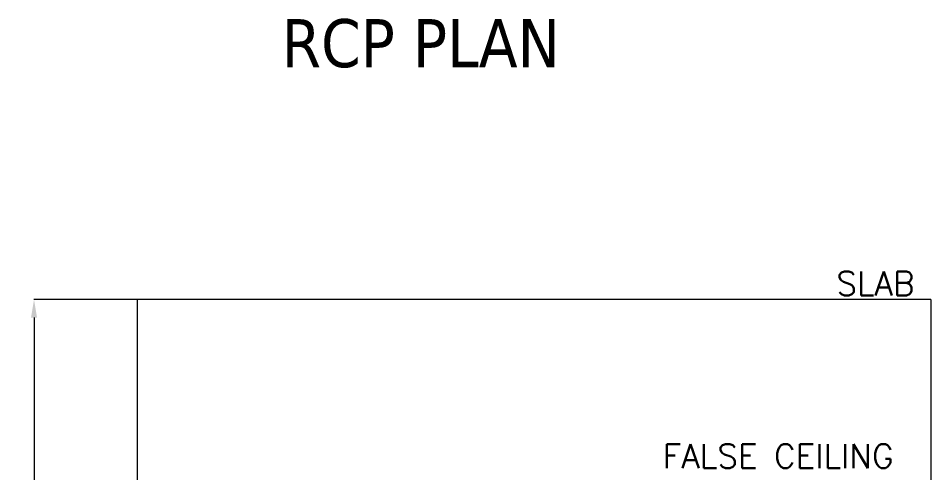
# Model space of a CAD drawing. Extents: x 3552052 to 4102982, y -707811 to -630695.
# Drawn here: x 3878687 to 3882481, y -688758 to -686867 of the extents above; entities that cross this region are included whole.
import ezdxf

# ---------------------------------------------------------------- set-up
doc = ezdxf.new("R2010")
doc.units = 0
doc.header["$LTSCALE"] = 6
doc.header["$MEASUREMENT"] = 0
doc.layers.get('0').update_dxf_attribs({"linetype": 'CONTINUOUS', "lineweight": 0})
doc.layers.get('Defpoints').update_dxf_attribs({"linetype": 'CONTINUOUS', "lineweight": 0})
for name, color, linetype, lineweight in [('ELE-4M UPS P.SB', 3, 'CONTINUOUS', 0), ('ELE-SOCKET NMBERING', 7, 'CONTINUOUS', 9), ('MEP_HVAC_RA_DUCT', 1, 'CONTINUOUS', 0)]:
    doc.layers.add(name, color=color, linetype=linetype, lineweight=lineweight)
doc.styles.add('Annotation', font='tahoma.ttf')
doc.styles.add('ROMANS', font='romans.shx')
doc.dimstyles.new('AEPL1', dxfattribs={"dimtxt": 100, "dimasz": 75, "dimexe": 1.25, "dimexo": 50, "dimtad": 0, "dimdec": 0, "dimtxsty": 'ROMANS', "dimcen": 2.5, "dimclrd": 7, "dimclre": 7, "dimadec": 0, "dimazin": 0, "dimtfac": 1, "dimtdec": 0, "dimtmove": 0, "dimatfit": 3, "dimfxl": 1, "dimlwd": 0, "dimlwe": 0, "dimarcsym": 0})

# ---------------------------------------------------------------- blocks, each defined once
blk = doc.blocks.new('*D382')
at = {"layer": 'Defpoints', "color": 0, "linetype": 'ByBlock', "transparency": 16777216}
for p in [(3878752.4, -688036.9), (3879426.9, -688036.9), (3879380.5, -691536.9)]:
    blk.add_point(p, dxfattribs=at)
at = {"layer": 'ELE-4M UPS P.SB', "color": 7, "linetype": 'ByBlock', "lineweight": 0, "transparency": 16777216}
for p, q in [((3879376.9, -688036.9), (3878751.1, -688036.9)), ((3878752.4, -688111.9), (3878752.4, -689610.1)), ((3878752.4, -691461.9), (3878752.4, -689963.7)), ((3879330.5, -691536.9), (3878751.1, -691536.9))]:
    blk.add_line(p, q, dxfattribs=at)
at = {"layer": 'ELE-4M UPS P.SB', "color": 7, "linetype": 'ByBlock', "transparency": 16777216}
for points in [[(3878739.9, -688111.9), (3878764.9, -688111.9), (3878752.4, -688036.9)], [(3878739.9, -691461.9), (3878764.9, -691461.9), (3878752.4, -691536.9)]]:
    blk.add_solid(points, dxfattribs=at)
at = {"layer": 'ELE-4M UPS P.SB', "color": 0, "linetype": 'ByBlock', "transparency": 16777216, "insert": (3878752.4, -689786.9), "char_height": 100, "attachment_point": 5, "rotation": 90, "style": 'ROMANS'}
blk.add_mtext('3500', dxfattribs=at)

msp = doc.modelspace()

# ---------------------------------------------------------------- linework, layer by layer
at = {"layer": 'MEP_HVAC_RA_DUCT', "color": 8, "linetype": 'ByBlock'}
for p, q in [((3879181.1, -688036.9), (3879181.1, -691536.9)), ((3882481.1, -688036.9), (3882481.1, -691536.9))]:
    msp.add_line(p, q, dxfattribs=at)
msp.add_lwpolyline([(3882481.1, -688036.9), (3879181.1, -688036.9)], dxfattribs=at)

# ---------------------------------------------------------------- texts
at = {"insert": (3882479.8, -686870.8), "char_height": 200, "width": 2697.906, "attachment_point": 3, "style": 'Annotation'}
msp.add_mtext('\\pxql;RCP PLAN', dxfattribs=at)
at = {"layer": 'ELE-SOCKET NMBERING', "color": 0, "char_height": 100.004, "width": 2358.602, "attachment_point": 1, "style": 'Annotation'}
for s, insert in [('{\\Fromans|c0;SLAB}', (3882088.5, -687920.2)), ('{\\Fromans|c0;FALSE CEILING }', (3881366.7, -688638.2))]:
    msp.add_mtext(s, dxfattribs=dict(at, insert=insert))

# ---------------------------------------------------------------- dimensions: what is measured, and where the dimension line sits
at = {"layer": 'ELE-4M UPS P.SB', "color": 0, "linetype": 'ByBlock'}
dim = msp.add_linear_dim(base=(3878752.4, -688036.9), p1=(3879380.5, -691536.9), p2=(3879426.9, -688036.9), angle=90, dimstyle='AEPL1', dxfattribs=at)
dim.commit()
dim.dimension.update_dxf_attribs({"geometry": '*D382', "text_midpoint": (3878752.4, -689786.9), "dimtype": 160})

doc.saveas('drawing.dxf')
